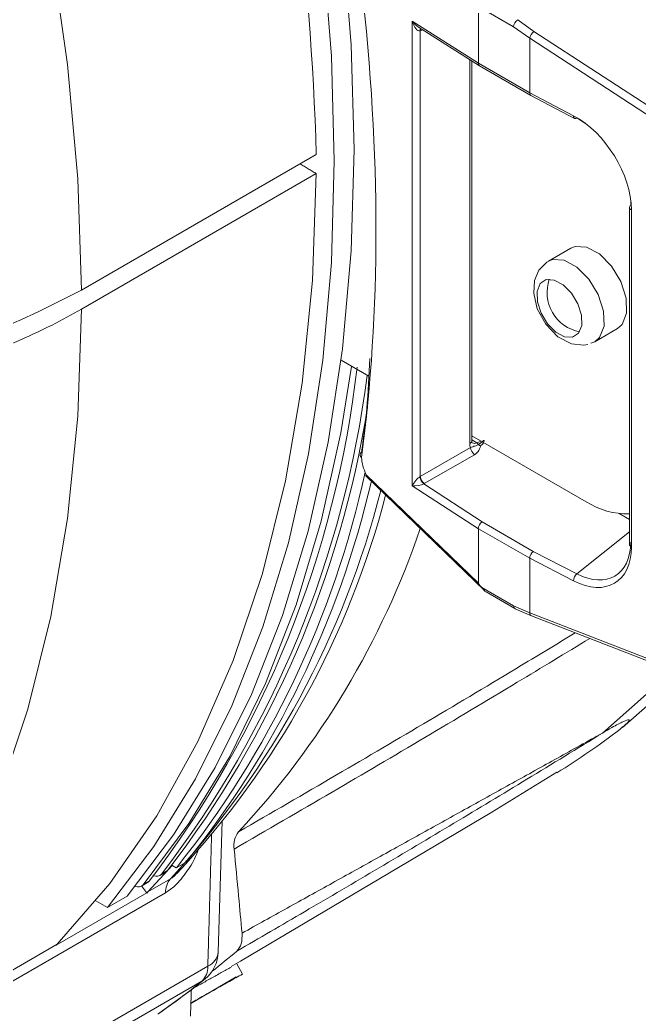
# Model space of a CAD drawing. Extents: x 11 to 120, y 2 to 94.
# Drawn here: x 89.863 to 90.928, y 71.416 to 73.127 of the extents above; entities that cross this region are included whole.
import ezdxf

# ---------------------------------------------------------------- set-up
doc = ezdxf.new("R2010")
doc.units = 0
doc.header["$MEASUREMENT"] = 0
doc.linetypes.add('SLD-Solid', pattern=[0])
doc.layers.add('OBJECT', color=7, linetype='CONTINUOUS')

msp = doc.modelspace()

# ---------------------------------------------------------------- linework, layer by layer
at = {"layer": 'OBJECT', "color": 7, "linetype": 'SLD-Solid', "lineweight": 15}
for p, q in [((90.6515, 73.1463), (90.6515, 73.0527)), ((90.7122, 73.1155), (90.6573, 73.1472)), ((90.5376, 73.1254), (90.6515, 73.0527)), ((90.5376, 72.3256), (90.5376, 73.1254)), ((90.7195, 73.1274), (90.7193, 73.1273)), ((90.7193, 73.1273), (90.7472, 73.1072)), ((90.5488, 73.115), (90.6535, 73.0482)), ((90.551, 73.1084), (90.5515, 73.1085)), ((90.5561, 73.1103), (90.5515, 73.1085)), ((90.5515, 73.1085), (90.5515, 72.3413)), ((90.7399, 73.0956), (90.7122, 73.1155)), ((90.7472, 73.1072), (91.0514, 72.9092)), ((91.0442, 72.8975), (90.7399, 73.0956)), ((90.7399, 73.0017), (90.7399, 73.0956)), ((90.7399, 73.0956), (90.7399, 73.0956)), ((90.6366, 72.3981), (90.6366, 73.0589)), ((90.6402, 72.4025), (90.6402, 73.0567)), ((90.6515, 73.0527), (90.7399, 73.0017)), ((90.6515, 73.0527), (90.6515, 73.0527)), ((90.6536, 73.0481), (90.7419, 72.9972)), ((90.7399, 73.0017), (90.8152, 72.9622)), ((90.742, 72.9971), (90.8172, 72.9577)), ((90.3727, 72.8954), (89.9687, 72.6622)), ((89.9687, 72.6295), (90.3727, 72.8628)), ((90.9115, 72.8044), (90.9115, 72.2247)), ((90.9148, 72.8002), (90.9148, 72.2204)), ((90.8109, 72.7345), (90.772, 72.7121)), ((90.852, 72.5735), (90.8909, 72.596)), ((90.852, 72.5735), (90.845, 72.5707)), ((90.4153, 72.5415), (90.4629, 72.514)), ((90.6402, 72.4117), (90.8371, 72.298)), ((90.6488, 72.3993), (90.6402, 72.4043)), ((90.6561, 72.4025), (90.6488, 72.3993)), ((90.638, 72.3912), (90.5515, 72.3413)), ((90.5585, 72.3291), (90.645, 72.379)), ((90.458, 72.3423), (90.6626, 72.1444)), ((90.6515, 72.1581), (90.4587, 72.3445)), ((90.551, 72.341), (90.5515, 72.3413)), ((90.5376, 72.3256), (90.6515, 72.2516)), ((90.5577, 72.3286), (90.5585, 72.3291)), ((90.6581, 72.2634), (90.5577, 72.3286)), ((90.8937, 72.2776), (90.9115, 72.2673)), ((90.6515, 72.1581), (90.6515, 72.2516)), ((90.6515, 72.2516), (90.7399, 72.2006)), ((90.6515, 72.2516), (90.6515, 72.2516)), ((90.7461, 72.2126), (90.6581, 72.2634)), ((90.9115, 72.246), (90.8212, 72.1739)), ((90.7399, 72.2006), (90.7399, 72.1067)), ((90.7399, 72.2006), (90.8152, 72.1619)), ((90.8212, 72.1739), (90.7461, 72.2126)), ((90.7122, 72.1188), (90.6573, 72.1504)), ((90.6649, 72.1427), (90.7145, 72.114)), ((90.7399, 72.1067), (90.7122, 72.1188)), ((90.7149, 72.1138), (90.7429, 72.1017)), ((90.7399, 72.1067), (90.7399, 72.1067)), ((91.0442, 71.9886), (90.7399, 72.1067)), ((90.743, 72.1016), (91.0473, 71.9836)), ((90.8653, 71.8999), (90.9865, 72.0072)), ((90.8995, 71.9097), (91.0028, 72.0008)), ((90.2037, 71.5227), (90.2105, 71.7489)), ((90.0828, 71.6265), (90.1248, 71.672)), ((90.1243, 71.6723), (90.1318, 71.668)), ((90.1488, 71.6778), (90.1318, 71.668)), ((90.1036, 71.6548), (90.1141, 71.6609)), ((90.1064, 71.6572), (90.1169, 71.6632)), ((90.0718, 71.6365), (90.0824, 71.6425)), ((90.0746, 71.6388), (90.0852, 71.6449)), ((90.0828, 71.6265), (90.1216, 71.6489)), ((90.1134, 71.625), (89.5147, 71.2794)), ((89.9252, 71.5345), (90.0812, 71.6246)), ((90.0132, 71.5995), (90.0471, 71.6191)), ((90.0828, 71.6265), (90.0811, 71.6247)), ((90.0811, 71.6247), (90.0812, 71.6246)), ((90.0132, 71.5995), (89.9934, 71.6109)), ((89.5229, 71.3033), (89.9269, 71.5365)), ((89.5121, 71.1095), (90.186, 71.4985)), ((90.2259, 71.4979), (90.2421, 71.5075)), ((90.2454, 71.4849), (90.2362, 71.5027)), ((90.1569, 71.4342), (90.2349, 71.4803)), ((90.1759, 71.4729), (89.502, 71.0839)), ((90.1812, 71.4766), (90.1759, 71.4729))]:
    msp.add_line(p, q, dxfattribs=at)
at = {"layer": 'OBJECT', "color": 7, "linetype": 'SLD-Solid', "lineweight": 15, "flags": 128}
for points in [[(90.0471, 71.6191), (90.1272, 71.7244), (90.1987, 71.8404), (90.2613, 71.9665), (90.3147, 72.1023), (90.3587, 72.2471), (90.3931, 72.4003), (90.4178, 72.5614), (90.4326, 72.7296), (90.4376, 72.9042), (90.4326, 73.0846), (90.4178, 73.27), (90.3931, 73.4595), (90.3587, 73.6525), (90.3147, 73.8481), (90.2613, 74.0455), (90.1987, 74.2439), (90.1272, 74.4424), (90.0471, 74.6403)], [(90.0132, 71.5995), (90.0933, 71.7048), (90.1648, 71.8208), (90.2274, 71.9469), (90.2808, 72.0827), (90.3247, 72.2275), (90.3592, 72.3807), (90.3838, 72.5418), (90.3987, 72.71), (90.4036, 72.8847), (90.3987, 73.065), (90.3838, 73.2504), (90.3592, 73.4399), (90.3247, 73.6329), (90.2808, 73.8285), (90.2274, 74.0259), (90.1648, 74.2243), (90.0933, 74.4228), (90.0132, 74.6207)], [(89.9687, 72.6622), (89.9622, 72.8538), (89.9445, 73.0508), (89.9158, 73.2524), (89.8762, 73.4575), (89.8259, 73.6653), (89.7651, 73.8748), (89.6941, 74.0849), (89.6133, 74.2947), (89.5229, 74.5032)], [(89.9269, 71.5365), (90.0172, 71.6407), (90.0981, 71.7571), (90.1691, 71.8853), (90.2299, 72.0245), (90.2802, 72.1742), (90.3198, 72.3337), (90.3485, 72.5021), (90.3662, 72.6787), (90.3727, 72.8628)], [(90.8909, 72.596), (90.899, 72.6031), (90.9067, 72.6225), (90.906, 72.6484), (90.8968, 72.6769), (90.8807, 72.7036), (90.86, 72.7244), (90.8379, 72.7363), (90.8179, 72.7373), (90.8109, 72.7345)], [(90.7727, 72.7118), (90.7693, 72.7104), (90.7556, 72.6963), (90.7484, 72.679), (90.7469, 72.6572), (90.753, 72.6303), (90.7675, 72.6034), (90.7884, 72.5817), (90.8119, 72.5695), (90.8331, 72.5674), (90.84, 72.5686)], [(90.7722, 72.7122), (90.779, 72.7149), (90.799, 72.7139), (90.8211, 72.702), (90.8418, 72.6811), (90.8579, 72.6544), (90.8671, 72.6259), (90.8678, 72.6), (90.8601, 72.5806), (90.852, 72.5735)], [(90.7684, 72.6803), (90.758, 72.6734), (90.7527, 72.6601), (90.7532, 72.6423), (90.7595, 72.6227), (90.7706, 72.6044), (90.7848, 72.59), (90.8, 72.5819), (90.8138, 72.5811), (90.8241, 72.588), (90.8295, 72.6013), (90.8289, 72.6191), (90.8226, 72.6387), (90.8116, 72.6571), (90.7973, 72.6714), (90.7822, 72.6796), (90.7684, 72.6803)], [(89.5229, 71.3033), (89.6133, 71.4075), (89.6941, 71.5239), (89.7651, 71.6521), (89.8259, 71.7913), (89.8762, 71.941), (89.9158, 72.1004), (89.9445, 72.2689), (89.9622, 72.4455), (89.9687, 72.6295)], [(90.0746, 71.6388), (90.1535, 71.7441), (90.2238, 71.8597), (90.2854, 71.9853), (90.3379, 72.1204), (90.3812, 72.2643), (90.415, 72.4165), (90.4335, 72.531)], [(90.6409, 72.3995), (90.6409, 72.3995), (90.6405, 72.4004), (90.6402, 72.4025)], [(90.2421, 71.5075), (90.675, 71.7637), (90.7863, 71.8325)], [(90.1169, 71.6632), (90.1153, 71.6617), (90.1141, 71.6609)], [(90.0852, 71.6449), (90.0836, 71.6434), (90.0824, 71.6425)], [(90.1023, 71.4175), (90.1561, 71.4567), (90.1812, 71.4766)]]:
    msp.add_lwpolyline(points, dxfattribs=at)
at = {"layer": 'OBJECT', "color": 7, "linetype": 'SLD-Solid', "lineweight": 15}
for centre, radius, start, end in [((85.8092, 72.7649), 4.5653, 1.6388, 25.585), ((90.5572, 73.1084), 0.00619, 138.0794, 179.7292), ((90.5582, 73.1083), 0.00673, 142.7603, 178.1486), ((90.8198, 72.9616), 0.00467, 171.7409, 236.5036), ((90.8189, 72.9616), 0.00424, 246.7317, 303.6481), ((90.9161, 72.8041), 0.00463, 119.4846, 176.0539), ((90.9166, 72.8049), 0.00506, 185.2937, 250.0175), ((90.8387, 72.6582), 0.0689, 160.7331, 259.2615), ((88.6618, 72.7354), 1.793, 322.5434, 353.417), ((88.6925, 72.7424), 1.7823, 322.4893, 352.6837), ((88.7252, 72.7365), 1.7574, 322.3607, 350.9365), ((90.6351, 72.403), 0.00516, 287.6325, 354.508), ((90.6562, 72.3936), 0.0184, 187.4741, 232.5259), ((90.6418, 72.3895), 0.012, 34.8961, 54.5726), ((90.6606, 72.4068), 0.0137, 229.5402, 248.5213), ((90.458, 72.3782), 0.01, 172.4421, 180), ((90.458, 72.3782), 0.01, 180, 182.4655), ((90.4523, 72.3784), 0.00438, 187.4831, 245.793), ((90.4533, 72.3786), 0.00531, 120.3043, 170.4175), ((90.4539, 72.3792), 0.00587, 176.3143, 234.745), ((88.85, 72.6973), 1.644, 321.236, 347.7717), ((90.5706, 72.3435), 0.0197, 187.2128, 229.0045), ((90.5697, 72.3437), 0.0184, 187.4741, 232.5259), ((88.9795, 72.6995), 1.5519, 317.3886, 345.7519), ((88.8754, 72.7019), 1.6341, 321.1915, 346.9627), ((89.0375, 72.6874), 1.5028, 316.772, 345.4369), ((90.9094, 72.4113), 0.1344, 237.4679, 270.9095), ((89.1751, 72.7218), 1.4545, 317.0032, 341.1494), ((90.9166, 72.2252), 0.00506, 185.2937, 250.0175), ((90.8314, 72.1612), 0.0163, 128.7793, 177.8099), ((90.1768, 72.8313), 1.1711, 301.385, 307.813), ((90.2682, 71.7065), 0.0374, 141.4781, 189.6891), ((90.0976, 71.6651), 0.0118, 246.1841, 317.8116), ((90.0659, 71.6468), 0.0118, 246.1841, 317.8116), ((90.148, 71.6264), 0.0346, 139.6101, 182.4226), ((90.1421, 71.5247), 0.062, 309.1038, 358.3207), ((90.1735, 71.5267), 0.0308, 293.7689, 352.4625), ((89.4599, 72.4347), 1.1961, 307.84, 310.4402), ((90.1532, 71.4966), 0.0328, 313.6409, 3.2977), ((89.4269, 72.3941), 1.1872, 304.5384, 309.1115)]:
    msp.add_arc(centre, radius, start, end, dxfattribs=at)
for centre, major_axis, ratio, start_param, end_param in [((86.5726, 74.3893), (13.5348, -9.6488), 0.094709, 1.299778, 1.31529), ((88.2166, 74.2191), (-1.5577, 2.9995), 0.54529, 3.803221, 4.099553), ((90.545, 73.1292), (-0.0061, 0.0208), 0.380972, 1.644662, 3.12832), ((90.545, 73.1292), (-0.0139, 0.0162), 0.382704, 1.480977, 2.240346), ((90.7192, 73.1196), (0.00543, 0.00841), 0.541118, 0.864711, 2.383148), ((90.7468, 73.0998), (0.00565, 0.00825), 0.488283, 0.880431, 2.392513), ((90.6587, 73.0567), (0.00519, 0.00855), 0.594217, 2.369233, 3.154712), ((90.7468, 73.0059), (0.00482, 0.00876), 0.560658, 2.344748, 3.152958), ((90.8144, 72.852), (-0.0726, 0.1139), 0.608944, 3.904062, 5.467262), ((90.8211, 72.8563), (-0.0676, 0.1053), 0.60375, 5.317985, 5.465646), ((90.8211, 72.8563), (-0.0676, 0.1053), 0.60375, 3.902446, 4.043445), ((90.5505, 72.349), (0.1099, 0.055), 0.056076, 5.853129, 6.32583), ((90.5511, 72.3412), (0.1107, 0.0629), 0.11127, 5.875651, 6.249662), ((90.6559, 72.4074), (0.0143, 0.0206), 0.62527, 2.408059, 2.785992), ((90.6494, 72.4118), (0.0094, 0.0118), 0.653417, 3.242256, 3.971132), ((90.4839, 72.3551), (-0.0231, 0.0444), 0.54529, 0.863818, 1.525649), ((90.545, 72.3294), (0.0095, 0.0123), 0.262244, 0.597902, 2.08156), ((90.545, 72.3294), (0.0153, 0.0015), 0.233774, 4.17929, 5.662948), ((90.6587, 72.2556), (0.00523, 0.00853), 0.591402, 0.888066, 2.371596), ((90.8144, 72.2729), (-0.0728, 0.1143), 0.605309, 2.338179, 3.901379), ((90.8211, 72.2772), (-0.0665, 0.1065), 0.60747, 2.343934, 3.907134), ((90.7468, 72.2048), (0.00479, 0.00878), 0.563255, 0.858917, 2.342447), ((90.782, 72.0429), (0.1304, -0.1154), 0.036351, 3.173733, 3.474403), ((90.7192, 72.1229), (0.00451, 0.00894), 0.611471, 2.321597, 3.176109), ((90.7468, 72.1109), (0.00381, 0.00925), 0.627458, 2.280628, 3.1544), ((90.1313, 71.5838), (0.0494, -0.0416), 0.566339, 3.102044, 3.171042), ((89.9497, 71.479), (-0.0134, 0.0629), 0.501611, 0.32389, 0.392888)]:
    msp.add_ellipse(centre, major_axis=major_axis, ratio=ratio, start_param=start_param, end_param=end_param, dxfattribs=at)
for points in [[(90.3727, 72.8628), (90.3451, 72.8795)], [(90.2449, 71.5555), (90.8653, 71.8999)], [(90.186, 71.4985), (90.1925, 71.7265)], [(90.0811, 71.6247), (90.0721, 71.6369)], [(90.0811, 71.6247), (90.0828, 71.6265)], [(89.9269, 71.5365), (89.9251, 71.5347)], [(90.2263, 71.4972), (90.1577, 71.4587)], [(90.1569, 71.4353), (90.2454, 71.4849)], [(90.1577, 71.458), (90.1561, 71.4127)]]:
    msp.add_open_spline(points, degree=1, dxfattribs=at)
for points, knots in [([(89.5204, 72.5128), (89.5682, 72.5216), (89.665, 72.5393), (89.8203, 72.5868), (89.9138, 72.6343), (89.9687, 72.6622)], [0, 0, 0, 0, 0.287513, 0.581795, 1, 1, 1, 1]), ([(89.9687, 72.6295), (89.952, 72.6203), (89.8953, 72.5889), (89.7848, 72.5429), (89.6494, 72.5029), (89.5577, 72.4867), (89.5204, 72.4801)], [0, 0, 0, 0, 0.132965, 0.450433, 0.777108, 1, 1, 1, 1]), ([(90.4506, 72.3832), (90.4513, 72.3882), (90.4545, 72.4131), (90.4611, 72.4653), (90.4634, 72.5154), (90.4647, 72.5443)], [0, 0, 0, 0, 0.09544, 0.477223, 1, 1, 1, 1]), ([(90.6517, 72.3964), (90.6502, 72.3957), (90.647, 72.3942), (90.6436, 72.3934), (90.6411, 72.3923), (90.6385, 72.3914), (90.638, 72.3912)], [0, 0, 0, 0, 0.276385, 0.561762, 0.909296, 1, 1, 1, 1]), ([(90.645, 72.379), (90.6469, 72.3803), (90.6511, 72.3832), (90.6533, 72.3887), (90.6549, 72.3924), (90.6556, 72.3941)], [0, 0, 0, 0, 0.305422, 0.682483, 1, 1, 1, 1]), ([(90.4587, 72.3445), (90.4587, 72.3445), (90.4585, 72.3442), (90.458, 72.3434), (90.4577, 72.3426), (90.458, 72.3424), (90.4581, 72.3424)], [0, 0, 0, 0, 0.024855, 0.29263, 0.805186, 1, 1, 1, 1]), ([(90.6573, 72.1504), (90.6584, 72.1492), (90.6603, 72.1471), (90.6627, 72.1441), (90.6643, 72.1432), (90.6649, 72.1427)], [0, 0, 0, 0, 0.447449, 0.758428, 1, 1, 1, 1]), ([(90.8433, 72.0627), (90.8017, 72.0375), (90.6545, 71.9483), (90.4505, 71.8273), (90.2875, 71.7328), (90.2313, 71.7002)], [0, 0, 0, 0, 0.205007, 0.726102, 1, 1, 1, 1]), ([(90.2389, 71.7298), (90.2951, 71.7624), (90.4581, 71.8569), (90.6512, 71.9712), (90.7876, 72.0537), (90.8184, 72.0723)], [0, 0, 0, 0, 0.289222, 0.839473, 1, 1, 1, 1]), ([(90.8948, 71.9061), (90.9, 71.9104), (90.9104, 71.919), (90.9122, 71.9237), (90.9026, 71.9208), (90.885, 71.9116), (90.8708, 71.9032), (90.8653, 71.8999)], [0, 0, 0, 0, 0.217939, 0.435238, 0.661578, 0.868608, 1, 1, 1, 1]), ([(90.8653, 71.8999), (90.8219, 71.8734), (90.7367, 71.8212), (90.6084, 71.7439), (90.4808, 71.6677), (90.356, 71.5942), (90.2746, 71.547), (90.2357, 71.5244)], [0, 0, 0, 0, 0.206019, 0.404831, 0.608657, 0.812864, 1, 1, 1, 1]), ([(90.1686, 71.6969), (90.1679, 71.6949), (90.1641, 71.6829), (90.1504, 71.6617), (90.1321, 71.6378), (90.1188, 71.6287), (90.1134, 71.625)], [0, 0, 0, 0, 0.069375, 0.414956, 0.763409, 1, 1, 1, 1]), ([(90.2313, 71.7002), (90.2338, 71.6732), (90.2384, 71.625), (90.2429, 71.5767), (90.2449, 71.5555)], [0, 0, 0, 0, 0.56, 1, 1, 1, 1]), ([(90.1216, 71.6489), (90.1235, 71.6501), (90.1273, 71.6526), (90.1308, 71.6563), (90.1325, 71.658)], [0, 0, 0, 0, 0.519853, 1, 1, 1, 1]), ([(90.2357, 71.5244), (90.2388, 71.5281), (90.245, 71.5356), (90.2449, 71.5489), (90.2449, 71.5555)], [0, 0, 0, 0, 0.49976, 1, 1, 1, 1])]:
    msp.add_open_spline(points, degree=3, knots=knots, dxfattribs=at)

doc.saveas('drawing.dxf')
